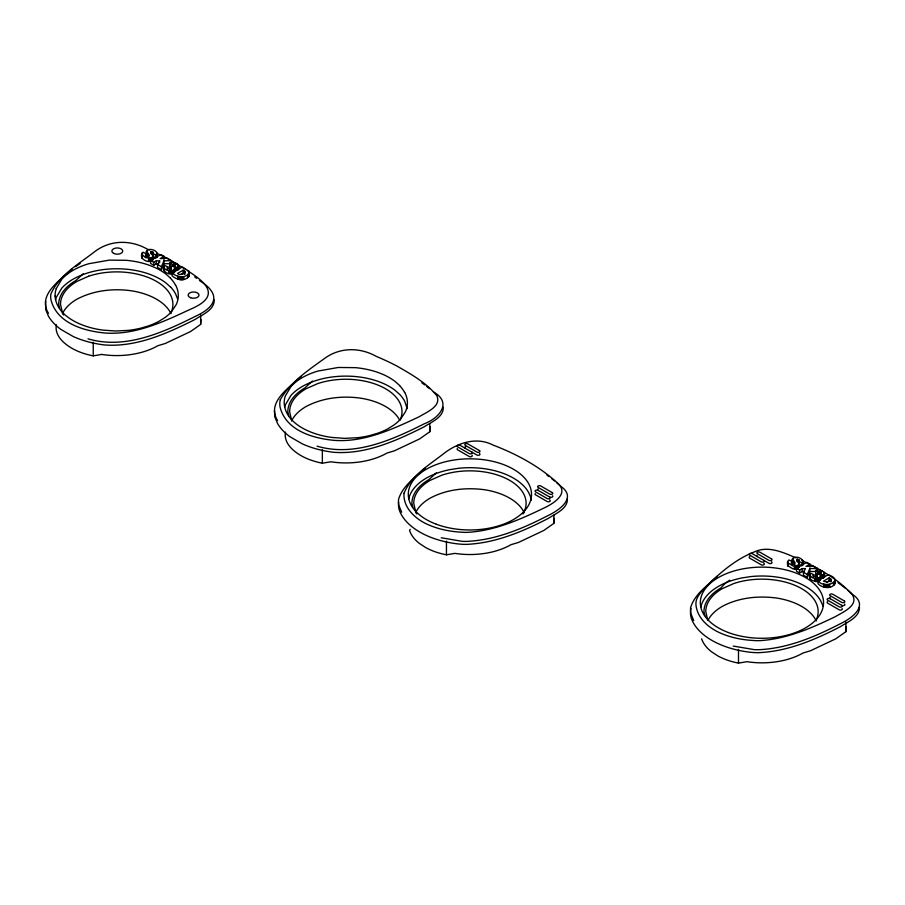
<?xml version="1.0" encoding="UTF-8"?>
<svg xmlns="http://www.w3.org/2000/svg" width="905" height="905" viewBox="0 0 905 905"><rect width="100%" height="100%" fill="white"/><g stroke="black" fill="none" stroke-linecap="round" stroke-linejoin="round"><path stroke-width="1.36" d="M153.262 254.984L153.364 252.597C149.268 249.509 151.18 254 153.511 255.832L151.226 258.083L151.226 261.047C146.146 263.219 137.843 257.054 143.069 252.212L146.271 253.841C144.664 258.728 152.753 255.855 146.406 251.76C147.538 246.703 160.083 250.776 156.011 255.086L156.011 258.049L153.907 256.963M799.239 562.344L799.239 560.365C795.144 557.276 797.067 561.779 799.398 563.6L798.199 565.387L798.199 568.34L793.052 568.928L787.701 565.682L787.531 562.118L788.334 560.478L788.956 559.98L792.158 561.609C790.551 566.496 798.629 563.623 792.282 559.539C794.635 554.256 805.789 558.747 802.871 564.788L802.486 565.308L802.871 561.835M178.07 264.509L178.681 265.968L177.697 267.122L177.697 270.075L178.681 268.932L178.07 264.509L175.661 262.959L173.149 262.246L169.88 262.642L169.88 265.595L171.35 266.817M815.767 573.363L815.767 570.41C818.459 568.86 826.706 571.451 823.584 574.89L823.584 577.843L824.557 576.7L823.957 575.241M793.3 561.258L793.3 564.222L792.316 562.028M274.486 410.61L274.792 416.843L277.575 423.563A75.454 43.564 0 0 0 289.996 436.764L302.304 443.857A75.409 43.542 0 0 0 333.606 452.296C365.62 454.717 396.379 440.769 424.309 426.741C431.436 422.024 443.767 417.205 443.292 407.182M101.688 354.432A57.999 33.485 0 0 0 157.708 345.778L165.276 343.481L190.559 331.535L200.65 324.409L201.001 319.408M285.471 432.07C283.469 443.009 293.107 451.131 301.603 455.973A55.59 32.094 0 0 0 313.402 460.95A55.352 31.958 0 0 0 322.35 463.202L330.811 461.788A57.999 33.485 0 0 0 386.831 453.122L394.399 450.826L419.682 438.891L429.773 431.764L430.113 426.753M410.191 529.357L409.569 530.5A55.522 32.06 0 0 0 419.253 543.328L425.689 547.57A55.522 32.06 0 0 0 446.448 554.81L454.898 553.385A57.999 33.485 0 0 0 510.918 544.72L518.497 542.434L543.769 530.488L553.871 523.361L554.211 518.361M701.613 638.806A55.522 32.06 0 0 0 711.307 651.634L717.744 655.876A55.522 32.06 0 0 0 738.491 663.116L746.953 661.691A57.999 33.485 0 0 0 802.973 653.025L810.541 650.74L835.813 638.794L845.915 631.667L846.254 626.667M799.398 563.6L799.307 567.231L799.307 564.268M141.644 257.303L142.447 255.674M787.701 565.682L787.882 563.962M45.714 301.127L45.68 309.499L48.451 316.218A75.454 43.564 0 0 0 60.873 329.409L73.181 336.502A75.409 43.542 0 0 0 104.482 344.952C136.508 347.373 167.255 333.425 195.186 319.397C202.313 314.68 214.655 309.849 214.18 299.827M690.979 608.386L690.628 610.524A58.768 33.926 0 0 0 690.934 616.758L691.431 618.624A75.341 43.497 0 0 0 749.747 652.2L754.329 652.596A31.539 18.213 0 0 0 762.349 652.448C790.031 650.435 816.072 639.235 840.451 626.656C847.578 621.939 859.908 617.108 859.433 607.085M153.364 252.597L152.855 255.436M799.239 560.365L798.73 564.2L801.898 565.817L802.486 562.344M177.697 267.122L174.088 267.518L174.654 268.242C173.975 273.333 161.441 270.391 164.665 265.47L167.889 266.896L167.889 268.864M174.744 268.706L174.62 272.134L174.654 268.242M156.61 254.577L156.61 257.529L157.108 256.002M802.871 564.788L802.995 560.806M167.889 266.896C165.773 268.819 170.276 269.645 171.203 268.061L171.26 267.213L169.699 266.387L169.699 269.351M823.584 574.89L819.975 575.286L820.631 576.474L818.573 578.25L818.573 581.214L816.072 581.587L812 580.365L809.794 578.25L809.76 574.618L810.552 573.238L813.776 574.664C811.661 576.587 816.152 577.413 817.079 575.829L817.136 574.98L815.586 574.166L815.586 577.119M810.552 576.202L809.794 578.25M831.028 579.732L827.317 582.209L823.482 581.146L829.082 577.91L830.982 579.404L831.028 581.7M188.975 276.33L188.93 271.206L182.346 266.964L172.097 272.891L172.097 275.844C176.656 279.962 184.711 281.806 188.975 276.33L188.93 271.206M817.984 580.659C823.573 589.63 845.904 580.818 828.233 574.743L817.984 580.659L817.984 583.612C822.475 589.245 836.876 589.313 835.134 579.686M56.201 288.638L61.789 279.272A61.97 35.781 0 0 1 68.814 273.039A61.314 35.397 0 0 1 74.685 269.418L77.921 267.79A61.992 35.793 0 0 1 88.735 263.74L109.2 260.131L126.349 260.312A61.902 35.736 0 0 1 138.793 262.235A61.902 35.736 0 0 1 150.264 265.618L153.782 267.043A61.393 35.442 0 0 1 165.909 274.045L170.581 278.208M158.488 263.785L156.26 263.808L153.76 265.255L150.592 263.423L150.592 260.47L153.76 262.303L156.26 260.855L159.608 260.81L157.549 264.486L157.549 267.45L161.452 269.701L161.452 266.737L163.929 260.798L171.543 260.731L171.543 262.699M161.452 269.701L163.929 263.762L163.929 260.798M804.375 571.553L802.135 571.587L799.635 573.023L796.468 571.202L796.468 568.238L799.635 570.071L802.135 568.623L805.495 568.578L803.436 572.265L803.436 575.218L807.339 577.469L807.339 574.517L809.805 568.566L817.419 568.498L817.419 570.467M807.339 577.469L809.805 571.53L809.805 568.566M172.097 272.891C176.328 277.382 187.12 279.068 189.247 271.919M72.129 269.102C60.545 279.939 37.003 294.804 48.451 313.254M301.252 376.446C289.668 387.295 266.115 402.148 277.575 420.61M425.35 468.055C415.429 477.071 402.555 485.928 398.585 499.266A58.768 33.926 0 0 0 398.89 505.488L401.673 512.207M717.394 576.361C707.472 585.377 694.599 594.234 690.628 607.572A58.768 33.926 0 0 0 690.934 613.794L693.716 620.513M174.269 272.586L173.681 273.005L173.681 270.041M75.601 266.658L80.217 263.4M83.305 273.717L75.692 280.663A57.977 33.474 0 0 0 58.701 304.329L59.617 308.356M312.429 381.062L304.804 388.007A57.977 33.474 0 0 0 287.824 411.685L288.74 415.7M436.515 472.67L428.902 479.616A57.999 33.485 0 0 0 411.911 503.293L412.827 507.309M729.702 580.173L724.916 583.544L720.946 587.922A57.999 33.485 0 0 0 703.966 611.599L704.882 615.615M150.592 260.47L160.841 254.554L164.009 256.375L164.009 259.339M164.009 256.375L160.128 258.615L167.323 258.298L171.543 260.731M183.195 270.143L177.595 273.378C179.733 276.591 188.534 272.337 183.195 270.143L183.195 273.095L180.955 274.396M796.468 568.238L806.717 562.322L809.885 564.143L809.885 567.107M809.885 564.143L806.016 566.383L813.21 566.066L817.419 568.498M826.842 582.164L829.082 580.863L829.874 581.327L829.874 578.363M169.699 266.387C172.255 266.364 178.217 264.158 172.086 264.475L169.88 262.642M815.586 574.166C818.131 574.132 824.104 571.926 817.973 572.243L815.767 570.41M88.611 276.24L76.97 281.398A56.201 32.444 0 0 0 60.511 304.329L62.434 312.734A56.201 32.444 0 0 0 63.667 315.042M787.701 562.718L793.052 565.964L798.199 565.387M169.88 265.595L170.694 265.369M164.133 266.172C161.814 271.523 168.138 275.03 172.685 273.446M809.76 574.618C810.518 578.08 815.507 579.211 818.573 578.25M141.644 254.35L145.739 257.744L151.226 258.083M174.744 271.67L174.088 270.471L176.973 270.391L176.973 267.428M819.975 578.238L822.86 578.159L822.86 575.195M56.359 324.714C54.345 335.653 63.995 343.787 72.479 348.617A55.59 32.094 0 0 0 84.278 353.606A55.352 31.958 0 0 0 93.238 355.857L101.688 354.432M163.929 263.762L170.264 263.694M809.805 571.53L816.152 571.474M151.554 254.418L152.617 254.769L152.617 251.805M87.989 338.821C124.856 349.749 162.719 332.712 195.186 316.445C217.302 306.354 220.877 293.786 199.462 280.55M317.101 446.165C353.979 457.104 391.842 440.056 424.309 423.789C439.513 418.008 452.421 402.589 433.461 391.933M441.199 537.762L462.274 541.337A31.539 18.213 0 0 0 470.295 541.179C497.988 539.176 524.018 527.966 548.396 515.386C559.494 510.092 577.277 497.535 560.704 486.268A228.592 131.972 0 0 0 556.53 482.614M733.242 646.068L754.329 649.643A31.539 18.213 0 0 0 762.349 649.485C790.031 647.482 816.072 636.272 840.451 623.692C851.548 618.398 869.32 605.841 852.748 594.574A228.592 131.972 0 0 0 847.499 590.015M795.959 557.831C783.221 552.457 768.266 545.421 754.589 551.824C737.575 558.374 723.174 570.207 710.052 582.616C704.69 589.313 694.769 595.558 696.013 605.411C697.631 618.737 709.101 628.206 720.765 633.217A63.327 36.562 0 0 0 750.879 640.321L755.109 640.616A28.055 16.2 0 0 0 762.542 640.435C788.3 638.353 812.396 627.697 835.372 616.644C842.6 612.3 859.094 605.49 852.352 594.789C838.743 579.517 820.111 569.234 801.819 560.455M798.73 561.236L801.898 562.865M152.855 253.468L156.011 255.086M803.436 572.265L807.339 574.517M841.741 605.355A1.81 1.041 0 0 1 841.741 606.836A1.81 1.041 0 0 1 839.173 606.836L827.645 600.173A1.81 1.041 0 0 1 827.645 598.703A1.81 1.041 0 0 1 830.202 598.703L841.741 605.355A1.81 1.041 0 0 0 844.127 605.445A1.81 1.041 0 0 0 844.591 604.099M183.195 273.095L184.518 273.91L184.518 270.946M157.549 264.486L161.452 266.737M549.686 497.049A1.81 1.041 0 0 1 549.686 498.531A1.81 1.041 0 0 1 547.129 498.531L535.59 491.879A1.81 1.041 0 0 1 535.59 490.397A1.81 1.041 0 0 1 538.158 490.397L549.686 497.049A1.81 1.041 0 0 0 552.073 497.139A1.81 1.041 0 0 0 552.536 495.793M185.005 269.011L167.832 258.706A238.943 137.956 0 0 0 156.588 253.174M187.29 270.584C208.603 283.876 220.164 296.783 190.118 309.386C163.794 321.694 135.433 335.031 105.614 333.063C84.403 331.196 57.117 323.492 51.042 300.098A53.112 30.668 0 0 1 50.804 294.317C58.712 275.222 79.21 263.796 94.81 251.567C110.286 239.825 130.512 239.678 147.13 249.022A238.943 137.956 0 0 1 149.529 250.04M421.866 382.826L424.807 384.976M194.711 276.907L196.668 278.333M426.719 386.424L429.502 388.63M399.705 385.553L395.021 381.401A61.393 35.442 0 0 0 382.906 374.387L379.376 372.962A61.902 35.736 0 0 0 355.461 367.656L338.312 367.475L317.847 371.084A61.992 35.793 0 0 0 307.044 375.134L303.797 376.763A61.314 35.397 0 0 0 295.347 382.374A61.97 35.781 0 0 0 290.912 386.627L285.324 395.983A61.653 35.589 0 0 0 284.193 403.392C285.335 419.807 301.829 429.366 315.902 433.891A61.54 35.533 0 0 0 331.92 437.443L344.692 438.359L357.532 437.715A61.133 35.295 0 0 0 369.851 435.543L377.509 433.291A62.015 35.804 0 0 0 387.804 428.823L393.664 425.192A61.155 35.306 0 0 0 400.689 418.958L405.304 412.013A61.687 35.612 0 0 0 407.408 402.182L407.182 399.705A62.298 35.962 0 0 0 404.727 392.408M170.581 287.089L165.909 282.926A61.393 35.442 0 0 0 153.782 275.923L150.264 274.498A61.902 35.736 0 0 0 126.349 269.181C108.781 267.722 90.443 270.052 74.685 278.288A61.314 35.397 0 0 0 68.814 281.919A61.97 35.781 0 0 0 61.789 288.152L56.201 297.519A61.653 35.589 0 0 0 55.533 299.974M802.283 562.718L803.04 564.279M146.621 250.866L146.553 255.233L147.413 256.454L147.413 253.491M798.391 564.867L799.398 566.564M834.806 581.926L835.145 583.374M188.93 274.158L189.258 275.606M177.538 298.774L175.615 293.933A61.653 35.589 0 0 0 170.649 287.077M707.687 619.993L705.776 611.599A56.178 32.433 0 0 1 722.235 588.657L733.865 583.499A56.178 32.433 0 0 1 796.162 585.863A56.178 32.433 0 0 1 816.231 619.993M291.546 420.078L289.634 411.685A56.201 32.444 0 0 1 306.082 388.743L317.723 383.596A56.189 32.444 0 0 1 380.021 385.949A56.189 32.444 0 0 1 400.089 420.078M407.182 408.585L404.727 401.288A61.608 35.567 0 0 0 399.705 394.433L395.021 390.27A61.393 35.442 0 0 0 382.906 383.268L379.376 381.842A61.902 35.736 0 0 0 355.461 376.537C337.893 375.066 319.567 377.408 303.797 385.643A61.314 35.397 0 0 0 295.347 391.254A61.97 35.781 0 0 0 290.912 395.508L285.324 404.863A61.653 35.589 0 0 0 284.645 407.318M567.39 498.779C567.865 508.802 555.523 513.633 548.396 518.35C524.018 530.93 497.988 542.129 470.295 544.143A31.539 18.213 0 0 1 462.274 544.29L457.692 543.894A75.341 43.497 0 0 1 399.377 510.318L398.89 508.452A58.768 33.926 0 0 1 398.585 502.218M55.069 296.048C56.212 312.463 72.705 322.022 86.79 326.547A61.54 35.533 0 0 0 102.797 330.099L115.58 331.015L128.408 330.37A61.133 35.295 0 0 0 140.728 328.198L148.386 325.947A62.015 35.804 0 0 0 158.68 321.467L164.552 317.836A61.155 35.306 0 0 0 171.565 311.603L176.192 304.668A61.687 35.612 0 0 0 178.285 294.838L178.07 292.36A62.298 35.962 0 0 0 175.615 285.064M845.915 622.108L845.915 631.667M834.863 581.134L834.863 584.098M834.308 581.836L834.308 584.788M833.539 582.503L833.539 585.456M830.982 579.404L830.982 581.372M830.779 579.064L830.779 581.033M830.405 578.714L830.405 581.677M829.647 584.381L829.647 587.345M829.082 577.91L829.082 580.863M828.369 584.607L828.369 587.56M827.102 584.653L827.102 587.617M825.903 584.551L825.903 587.515M824.851 584.302L824.851 587.266M824.568 573.284L824.557 576.7M824.376 572.797L824.398 577.119M824.07 574.539L824.07 577.503M823.652 583.849L823.652 586.813M822.012 575.376L822.012 578.329M821.05 575.399L821.05 578.363M820.959 572.458L820.959 574.437M820.586 572.164L820.586 574.143M820.541 576.01L820.507 579.901M820.156 577.39L820.156 580.354M820.054 571.949L820.054 573.917M819.557 577.82L819.557 580.772M819.466 571.87L819.466 573.838M818.787 571.96L818.787 573.928M817.973 572.243L817.973 574.211M817.283 575.399L817.283 577.367M817.373 578.533L817.373 581.496M817.136 574.98L817.136 576.949M816.672 574.596L816.672 576.576M816.072 578.623L816.072 581.587M814.76 578.487L814.76 581.451M813.776 574.664L813.776 576.643M813.256 575.207L813.256 577.186M810.122 575.942L810.122 578.906M810.009 573.94L810.009 576.904M802.735 560.297L802.735 563.249M802.135 568.623L802.135 571.587M799.635 570.071L799.635 573.023M799.025 559.969L799.025 562.933M798.889 564.867L798.889 566.835M798.504 559.573L798.504 562.537L797.961 559.335M797.441 559.233L797.441 561.202M797.113 565.851L797.113 568.815M796.966 559.256L796.966 561.236M795.834 566.123L795.834 569.075M794.771 562.74L794.771 564.709M794.443 566.168L794.443 569.121M792.848 558.238L792.848 560.206M792.78 560.625L792.78 563.577M792.441 560.048L792.441 563.001M792.316 559.064L792.282 562.491M792.158 561.609L792.158 564.573M791.66 562.073L791.66 564.041M791.434 562.491L791.434 564.46M788.187 563.363L788.187 566.326M787.622 561.553L787.531 565.082M738.491 649.451L738.491 663.116M553.871 515.171L553.871 523.361M446.448 541.145L446.448 554.81M429.773 423.563L429.773 431.764M322.35 449.547L322.35 463.202M200.65 314.85L200.65 324.409M188.432 274.068L188.432 277.021M187.652 274.724L187.652 277.688M184.892 271.296L184.892 274.249M183.987 270.595L183.987 273.559M183.772 276.613L183.772 279.566M182.493 276.828L182.493 279.792M181.215 276.885L181.215 279.849M180.016 276.783L180.016 279.747M178.975 276.534L178.975 279.498M178.681 265.516L178.681 268.932M178.5 265.029L178.511 269.351M178.183 266.771L178.183 269.735M177.765 276.082L177.765 279.045M176.136 267.609L176.136 270.561M175.174 267.631L175.174 270.595M175.072 264.69L175.072 266.658M174.71 264.396L174.71 266.375M174.179 264.181L174.179 266.149M174.269 269.622L174.269 271.591M173.579 264.102L173.579 266.07M172.9 264.192L172.9 266.161M172.685 270.482L172.685 272.462M171.396 267.631L171.396 269.6M171.498 270.765L171.498 273.729M171.26 267.213L171.26 269.181M170.785 266.828L170.785 268.796M170.197 270.855L170.197 273.819M168.873 270.719L168.873 273.672M167.368 267.439L167.368 269.418M164.246 268.174L164.246 271.138M163.873 266.851L163.907 270.471M159.608 260.81L159.608 262.778M157.108 253.038L156.984 257.02M156.26 260.855L156.26 263.808M153.76 262.303L153.76 265.255M153.511 255.832L153.013 260.052L153.013 257.099M153.137 252.201L153.137 255.153M152.311 257.62L152.311 260.572M152.074 251.567L152.074 254.52M151.554 251.466L151.554 253.434M151.09 251.488L151.09 253.468M150.705 251.635L150.705 253.604M149.947 258.344L149.947 261.307M148.884 254.961L148.884 256.941M148.567 258.389L148.567 261.353M146.972 250.47L146.893 255.81M146.429 251.296L146.271 256.805M145.773 254.305L145.773 256.273M145.547 254.724L145.547 257.009M142.447 252.71L142.3 258.559M142.006 253.23L142.006 256.194M141.734 253.773L141.814 257.914M93.238 342.192L93.238 355.857M749.691 556.654A1.81 1.041 0 0 0 749.691 558.136L761.229 564.788A1.81 1.041 0 0 0 763.786 564.788A1.81 1.041 0 0 0 763.786 563.317M830.202 598.703A1.81 1.041 0 0 1 830.202 597.221M700.787 607.232A61.619 35.578 0 0 1 723.186 583.929L726.625 582.435A61.619 35.578 0 0 1 741.908 577.944L750.211 576.655A61.619 35.578 0 0 1 820.869 601.192L821.989 603.59A61.619 35.578 0 0 1 822.803 606.033M708.264 619.801A56.178 32.433 0 0 1 722.235 606.418C738.774 597.583 758.096 595.592 776.501 598.024A56.178 32.433 0 0 1 816.231 620.954M838.041 582.718A228.592 131.972 0 0 1 840.971 584.868M841.933 585.592A228.592 131.972 0 0 1 845.689 588.533M763.786 560.353A1.81 1.041 0 0 1 763.786 561.835A1.81 1.041 0 0 1 761.229 561.835L749.691 555.172A1.81 1.041 0 0 1 749.691 553.69A1.81 1.041 0 0 1 752.259 553.69L768.911 563.317A1.81 1.041 0 0 0 771.479 563.317A1.81 1.041 0 0 0 771.479 561.835M827.645 601.655A1.81 1.041 0 0 0 827.645 603.137L839.173 609.8A1.81 1.041 0 0 0 841.56 609.891A1.81 1.041 0 0 0 842.023 608.533M757.383 556.654A1.81 1.041 0 0 1 757.089 555.387M546.982 475.125A228.592 131.972 0 0 1 548.928 476.562M551.779 478.745A228.592 131.972 0 0 1 554.55 480.962M522.943 513.995A56.178 32.433 0 0 0 505.748 478.304A56.178 32.433 0 0 0 441.821 475.193L430.18 480.351A56.178 32.433 0 0 0 413.732 503.293L415.644 511.687A56.178 32.433 0 0 0 416.877 513.995M415.644 512.649A56.178 32.433 0 0 1 430.18 498.112C446.731 489.277 466.052 487.286 484.447 489.718A56.178 32.433 0 0 1 524.176 512.649M408.743 498.927A61.619 35.578 0 0 1 431.142 475.623L434.57 474.13A61.619 35.578 0 0 1 449.853 469.638L458.168 468.349A61.619 35.578 0 0 1 528.825 492.886L529.934 495.284A61.619 35.578 0 0 1 531.28 500.194M457.353 448.563A1.81 1.041 0 0 0 457.647 449.83L469.175 456.482A1.81 1.041 0 0 0 471.562 456.573A1.81 1.041 0 0 0 472.025 455.226M538.158 490.397A1.81 1.041 0 0 1 538.158 488.915M535.308 493.564A1.81 1.041 0 0 0 535.59 494.831L547.129 501.494A1.81 1.041 0 0 0 549.686 501.494A1.81 1.041 0 0 0 549.686 500.013M465.328 448.348A1.81 1.041 0 0 1 465.702 446.697M479.424 453.529A1.81 1.041 0 0 1 479.424 455.011A1.81 1.041 0 0 1 476.867 455.011L460.204 445.384A1.81 1.041 0 0 0 457.647 445.384A1.81 1.041 0 0 0 457.647 446.866L469.175 453.529A1.81 1.041 0 0 0 471.743 453.529A1.81 1.041 0 0 0 471.743 452.048M88.611 276.229A56.201 32.444 0 0 1 150.92 278.582A56.201 32.444 0 0 1 170.988 312.723M55.114 296.082A61.54 35.533 0 0 1 56.234 288.684M170.479 278.265A61.54 35.533 0 0 1 175.502 285.109M62.434 313.696A56.201 32.444 0 0 1 76.97 299.159C93.543 290.437 112.82 288.231 131.236 290.765A56.201 32.444 0 0 1 171 313.696M399.591 385.621A61.54 35.533 0 0 1 404.626 392.465M399.512 419.886A56.178 32.433 0 0 0 360.36 398.121C341.932 395.609 322.655 397.77 306.094 406.503A56.201 32.444 0 0 0 291.557 421.051M404.015 493.282C402.929 508.124 416.13 519.651 428.71 524.911A63.327 36.562 0 0 0 458.824 532.016L463.055 532.31A28.055 16.2 0 0 0 470.498 532.129C496.245 530.047 520.341 519.391 543.328 508.339C552.027 504.3 569.279 494.481 558.385 483.79C539.618 466.414 516.755 454.129 492.987 445.045C477.184 436.776 459.412 442.353 445.792 452.025C430.927 463.835 411.458 474.955 404.015 493.282M280.279 399.671L279.928 401.673A53.112 30.668 0 0 0 280.154 407.454C286.24 430.837 313.515 438.54 334.737 440.407C364.557 442.387 392.917 429.049 419.23 416.73C426.289 412.284 441.685 406.469 436.855 395.79C426.459 382.758 411.209 374.297 396.944 366.05A238.943 137.956 0 0 0 376.254 356.378C359.624 347.022 339.409 347.169 323.933 358.912C307.96 370.439 290.313 382.227 280.279 399.671M771.479 558.871L759.94 552.22A1.81 1.041 0 0 0 757.383 552.22A1.81 1.041 0 0 0 757.383 553.69L768.911 560.353A1.81 1.041 0 0 0 771.479 560.353A1.81 1.041 0 0 0 771.479 558.871M844.308 600.92L832.77 594.257A1.81 1.041 0 0 0 830.202 594.257A1.81 1.041 0 0 0 830.202 595.739L841.741 602.402A1.81 1.041 0 0 0 844.308 602.402A1.81 1.041 0 0 0 844.308 600.92M479.424 450.566L467.896 443.914A1.81 1.041 0 0 0 465.328 443.914A1.81 1.041 0 0 0 465.328 445.384L476.867 452.048A1.81 1.041 0 0 0 479.424 452.048A1.81 1.041 0 0 0 479.424 450.566M552.254 492.614L540.715 485.951A1.81 1.041 0 0 0 538.158 485.951A1.81 1.041 0 0 0 538.158 487.433L549.686 494.096A1.81 1.041 0 0 0 552.254 494.096A1.81 1.041 0 0 0 552.254 492.614M728.355 632.527A61.619 35.578 0 0 0 823.471 604.585A61.619 35.578 0 0 0 733.989 570.998A61.619 35.578 0 0 0 728.355 632.527M436.312 524.221A61.619 35.578 0 0 0 531.427 496.279A61.619 35.578 0 0 0 441.945 462.693A61.619 35.578 0 0 0 436.312 524.221M113.611 253.366A5.441 3.134 0 0 0 122.605 251.76A5.441 3.134 0 0 0 115.682 248.072A5.441 3.134 0 0 0 113.611 253.366M190.672 297.756A5.441 3.134 0 0 0 199.01 295.234A5.441 3.134 0 0 0 191.046 292.326A5.441 3.134 0 0 0 190.672 297.756"/></g></svg>
